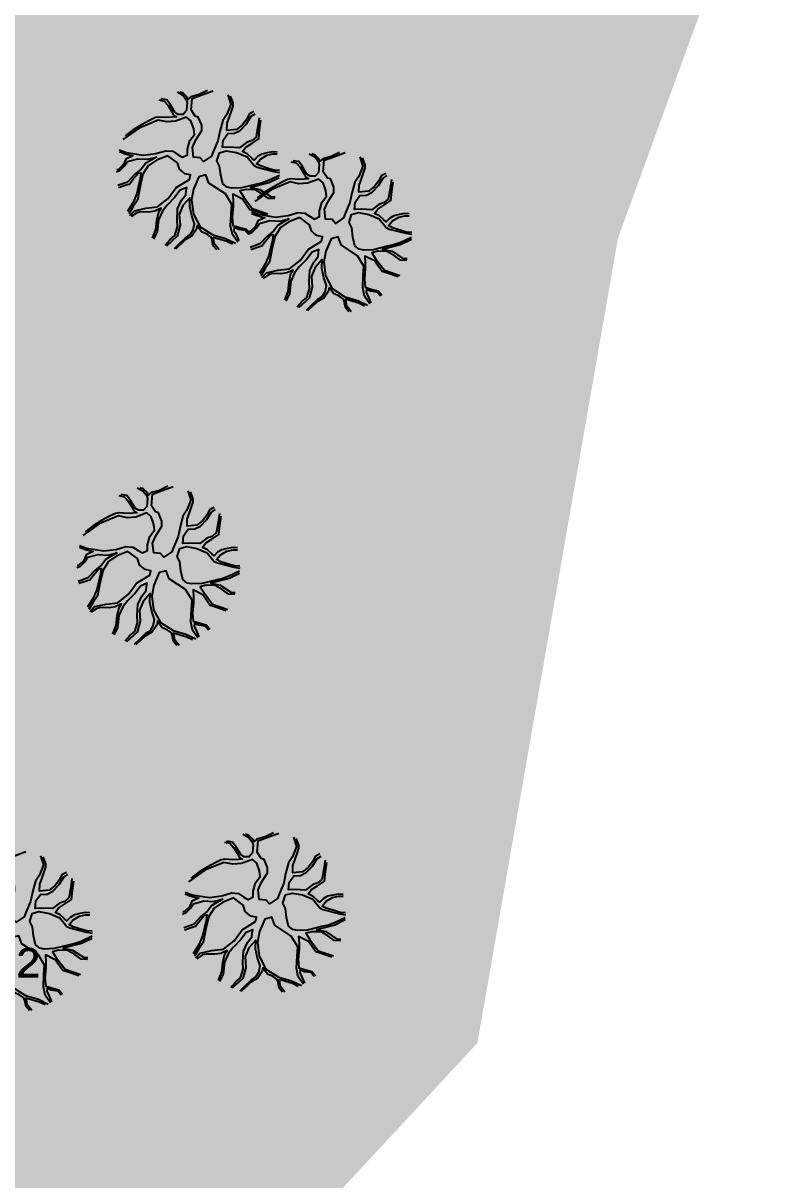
# Model space of a CAD drawing. Header units: millimetres. Extents: x 1794 to 8081, y 409 to 2272.
# Drawn here: x 7890.7 to 7949.6, y 591.5 to 683.2 of the extents above; entities that cross this region are included whole.
import ezdxf

# ---------------------------------------------------------------- set-up
doc = ezdxf.new("R2010")
doc.units = ezdxf.units.MM
doc.linetypes.add('LIN0', pattern=[0])
doc.layers.add('AGT ARVORE', color=7, linetype='LIN0', true_color=0xb5b2b0)
doc.layers.add('Hach Verde', color=7, linetype='Continuous', true_color=0xb5b2b0)
doc.layers.add('Texto', color=2, linetype='Continuous')
doc.styles.add('ARIAL', font='arial.ttf', dxfattribs={"height": 0.25})

msp = doc.modelspace()

# ---------------------------------------------------------------- hatches: boundary and pattern name
at = {"layer": 'Hach Verde', "ltscale": 12}
h = msp.add_hatch(dxfattribs=at)
h.set_pattern_fill('GRASS', color=256, scale=0.2, angle=360.28122, style=0)
h.set_pattern_definition([(90.28122, (2838.171, -284.8447), (-3.6096874, 3.574426), [0.9525, -6.2317]), (45.28122, (2838.171, -284.8447), (-3.60969, 3.5744285), [0.9525, -4.1275]), (135.28122, (2838.171, -284.8447), (-3.5744285, -3.60969), [0.9525, -4.1275])])
edge = h.paths.add_edge_path()
edge.add_line((7954.981, 695.547), (7983.718, 709.736))
edge.add_line((7983.718, 709.736), (7994.858, 717.742))
edge.add_line((7994.858, 717.742), (8000.831, 737.019))
edge.add_line((8000.831, 737.019), (7991.689, 737.355))
edge.add_arc((7991.289, 746.281), 8.935, 263.23426, 272.56213, ccw=False)
edge.add_line((7990.237, 737.408), (7835.439, 743.089))
edge.add_arc((7835.311, 739.592), 3.5, 87.89819, 177.69311)
edge.add_line((7831.814, 739.732), (7829.967, 693.897))
edge.add_line((7829.967, 693.897), (7819.3, 429.107))
edge.add_arc((7803.682, 430.702), 15.7, 266.18784, 354.17014, ccw=False)
edge.add_line((7802.638, 415.037), (7818.677, 413.577))
edge.add_line((7818.677, 413.577), (7873.676, 410.95))
edge.add_line((7873.676, 410.95), (7883.484, 411.527))
edge.add_line((7883.484, 411.527), (7910.365, 420.953))
edge.add_line((7910.365, 420.953), (7907.07, 438.642))
edge.add_line((7907.07, 438.642), (7910.037, 462.236))
edge.add_line((7910.037, 462.236), (7909.964, 469.38))
edge.add_line((7909.964, 469.38), (7907.164, 477.402))
edge.add_line((7907.164, 477.402), (7895.783, 495.395))
edge.add_line((7895.783, 495.395), (7883.821, 524.445))
edge.add_line((7883.821, 524.445), (7882.871, 539.798))
edge.add_line((7882.871, 539.798), (7884.497, 546.397))
edge.add_line((7884.497, 546.397), (7895.037, 568.259))
edge.add_line((7895.037, 568.259), (7926.685, 602.395))
edge.add_line((7926.685, 602.395), (7937.819, 666.165))
edge.add_line((7937.819, 666.165), (7944.344, 684.077))
edge.add_line((7944.344, 684.077), (7954.981, 695.547))

# ---------------------------------------------------------------- linework, layer by layer
at = {"layer": 'AGT ARVORE', "color": 253, "true_color": 0xb5b2b0}
for points in [[(7902.904, 677.726), (7903.356, 677.481), (7903.623, 677.135), (7903.704, 676.888), (7903.653, 676.245), (7903.39, 675.947), (7902.992, 675.945), (7902.726, 676.117), (7902.379, 676.709), (7902.085, 677.104), (7901.634, 677.176)], [(7905.317, 677.836), (7904.655, 677.512), (7903.993, 677.335), (7903.782, 677.136), (7903.702, 677.309), (7903.382, 677.63), (7903.117, 677.727)], [(7906.913, 677.489), (7907.152, 676.756), (7906.837, 675.937), (7906.521, 675.466), (7906.286, 674.598), (7906.13, 673.855), (7905.763, 672.987), (7905.633, 672.64), (7904.998, 672.217), (7904.731, 672.512), (7904.201, 672.559), (7904.201, 672.559), (7904.118, 673.326), (7904.38, 673.922), (7904.854, 674.666), (7904.852, 675.087), (7904.584, 675.729), (7904.345, 675.802), (7904.024, 676.296), (7904.1, 677.212), (7904.656, 677.412), (7905.752, 677.821)], [(7908.984, 676.17), (7908.613, 675.971), (7908.43, 675.574), (7908.061, 675.102), (7907.611, 674.753), (7906.843, 674.675), (7906.866, 675.245), (7907.05, 675.741), (7907.207, 676.211), (7907.338, 676.608), (7907.337, 676.855), (7907.122, 677.399)], [(7901.449, 677.101), (7901.873, 677.004), (7902.193, 676.659), (7902.461, 676.214), (7902.621, 675.894), (7902.86, 675.746), (7902.542, 675.72), (7902.092, 675.693), (7901.482, 675.74), (7901.19, 675.689), (7900.767, 675.489), (7900.079, 675.115), (7899.418, 674.716), (7898.784, 674.243)], [(7898.328, 673.147), (7898.896, 672.932), (7900.223, 672.714), (7901.23, 672.843), (7901.997, 673.069), (7902.554, 673.022), (7902.98, 672.752), (7903.326, 672.555), (7903.723, 672.755), (7903.721, 673.201), (7903.903, 673.87), (7904.272, 674.367), (7904.217, 674.812), (7904.002, 675.43), (7903.656, 675.725), (7902.783, 675.399), (7902.093, 675.347), (7901.403, 675.492), (7899.894, 674.866), (7898.602, 673.952)], [(7909.41, 675.677), (7909.307, 674.984), (7909.204, 674.389), (7909.152, 674.141), (7908.835, 673.868), (7908.412, 673.717), (7907.857, 673.294), (7907.008, 673.34), (7906.504, 673.313), (7906.555, 673.907), (7906.924, 674.428), (7907.454, 674.455), (7907.904, 674.68), (7908.405, 675.202), (7908.774, 675.798), (7909.09, 675.997)], [(7910.828, 672.961), (7910.483, 672.985), (7910.033, 672.908), (7909.609, 672.807), (7909.265, 672.608), (7909.001, 672.334), (7908.815, 672.482), (7908.469, 672.802), (7908.07, 672.998), (7908.334, 673.346), (7908.81, 673.645), (7909.365, 674.019), (7909.441, 674.737), (7909.544, 675.48)], [(7898.108, 671.393), (7898.399, 671.518), (7898.741, 671.866), (7898.978, 672.214), (7899.8, 672.44), (7900.569, 672.394), (7901.284, 672.571), (7900.438, 672.072), (7900.069, 671.6), (7899.567, 671.202), (7898.986, 670.58), (7898.219, 670.305)], [(7898.339, 673.003), (7898.711, 672.856), (7899.401, 672.661), (7898.845, 672.412), (7898.661, 671.965), (7898.239, 671.567), (7898.133, 671.567)], [(7899.166, 667.932), (7899.527, 668.306), (7900.427, 668.508), (7901.355, 668.612), (7902.2, 669.284), (7902.833, 670.153), (7903.891, 670.801), (7903.969, 671.148), (7903.517, 671.245), (7903.278, 671.442), (7903.092, 671.614), (7902.93, 672.108), (7902.159, 672.674), (7901.285, 672.323), (7900.624, 671.875), (7900.203, 671.205), (7899.968, 670.263), (7899.762, 669.149), (7899.419, 668.652), (7899.08, 668.067)], [(7911.01, 671.103), (7910.149, 670.706), (7909.672, 670.531), (7909.116, 670.404), (7908.004, 670.127), (7907.235, 670.098), (7906.863, 670.171), (7906.517, 670.442), (7906.355, 671.134), (7906.272, 671.851), (7906.058, 672.271), (7906.267, 672.915), (7906.797, 673.067), (7907.62, 672.922), (7908.443, 672.579), (7909.003, 671.888), (7909.242, 671.766), (7910.57, 671.426), (7911.02, 671.352)], [(7911.021, 671.502), (7910.596, 671.525), (7910.198, 671.647), (7909.507, 671.866), (7909.188, 672.038), (7909.505, 672.41), (7910.007, 672.71), (7910.484, 672.811), (7910.829, 672.813)], [(7913.363, 672.826), (7913.815, 672.581), (7914.082, 672.236), (7914.163, 671.988), (7914.112, 671.345), (7913.849, 671.047), (7913.451, 671.045), (7913.184, 671.217), (7912.837, 671.809), (7912.544, 672.204), (7912.093, 672.276)], [(7915.775, 672.936), (7915.114, 672.612), (7914.452, 672.436), (7914.241, 672.236), (7914.161, 672.409), (7913.841, 672.73), (7913.575, 672.827)], [(7917.372, 672.589), (7917.61, 671.856), (7917.296, 671.038), (7916.98, 670.566), (7916.745, 669.699), (7916.589, 668.956), (7916.222, 668.088), (7916.091, 667.741), (7915.456, 667.317), (7915.19, 667.613), (7914.66, 667.66), (7914.66, 667.66), (7914.576, 668.427), (7914.839, 669.022), (7915.313, 669.767), (7915.311, 670.187), (7915.042, 670.83), (7914.804, 670.902), (7914.483, 671.396), (7914.558, 672.312), (7915.114, 672.512), (7916.211, 672.921)], [(7911.907, 672.201), (7912.332, 672.104), (7912.652, 671.759), (7912.919, 671.315), (7913.08, 670.994), (7913.319, 670.846), (7913.001, 670.82), (7912.55, 670.793), (7911.94, 670.84), (7911.649, 670.789), (7911.225, 670.589), (7910.537, 670.215), (7909.876, 669.816), (7909.242, 669.343)], [(7919.442, 671.27), (7919.072, 671.071), (7918.888, 670.674), (7918.519, 670.202), (7918.07, 669.854), (7917.301, 669.776), (7917.325, 670.345), (7917.508, 670.841), (7917.666, 671.311), (7917.796, 671.709), (7917.795, 671.956), (7917.58, 672.499)], [(7898.272, 670.157), (7898.961, 670.383), (7899.146, 670.433), (7899.409, 670.781), (7899.858, 671.302), (7900.043, 671.328), (7899.992, 670.882), (7899.706, 669.668), (7899.444, 669.023), (7898.97, 668.254)], [(7907.709, 665.836), (7907.278, 666.436), (7907.143, 667.104), (7907.191, 668.069), (7907.241, 668.812), (7906.733, 669.651), (7905.43, 670.511), (7905.188, 671.154), (7904.632, 671.002), (7904.213, 670.011), (7904.057, 669.168), (7904.195, 668.055), (7904.73, 667.043), (7905.74, 666.404), (7906.749, 666.112), (7907.534, 665.742)], [(7910.997, 670.932), (7910.176, 670.533), (7908.72, 670.155), (7909.463, 670.01), (7910.314, 669.445), (7910.659, 669.421)], [(7908.786, 668.247), (7909.355, 668.032), (7910.681, 667.815), (7911.688, 667.943), (7912.456, 668.169), (7913.013, 668.122), (7913.439, 667.852), (7913.784, 667.656), (7914.181, 667.856), (7914.179, 668.301), (7914.362, 668.97), (7914.731, 669.467), (7914.675, 669.912), (7914.461, 670.53), (7914.114, 670.825), (7913.241, 670.499), (7912.552, 670.447), (7911.862, 670.592), (7910.353, 669.966), (7909.06, 669.052)], [(7919.869, 670.777), (7919.766, 670.084), (7919.663, 669.489), (7919.611, 669.241), (7919.294, 668.968), (7918.87, 668.818), (7918.316, 668.394), (7917.466, 668.44), (7916.963, 668.413), (7917.013, 669.007), (7917.382, 669.528), (7917.912, 669.556), (7918.362, 669.78), (7918.864, 670.302), (7919.232, 670.898), (7919.549, 671.097)], [(7901.952, 665.595), (7902.322, 666.018), (7902.718, 666.341), (7902.927, 667.035), (7902.897, 667.629), (7902.947, 668.47), (7903.262, 669.14), (7903.605, 669.587), (7903.629, 669.909), (7903.681, 670.157), (7903.152, 669.932), (7902.731, 669.385), (7902.124, 668.764), (7901.754, 668.292), (7901.439, 667.597), (7901.338, 666.632), (7901.048, 666.061)], [(7910.633, 669.273), (7910.129, 669.295), (7909.623, 669.664), (7909.065, 669.983), (7908.349, 670.005), (7907.873, 669.879), (7908.193, 669.385), (7908.86, 668.497), (7910.082, 668.082)], [(7921.287, 668.061), (7920.942, 668.085), (7920.491, 668.008), (7920.067, 667.908), (7919.724, 667.708), (7919.46, 667.435), (7919.274, 667.582), (7918.928, 667.902), (7918.529, 668.098), (7918.792, 668.446), (7919.268, 668.745), (7919.823, 669.119), (7919.9, 669.837), (7920.002, 670.58)], [(7902.696, 665.326), (7903.066, 665.699), (7903.567, 666.172), (7903.938, 666.421), (7904.174, 666.793), (7904.278, 667.289), (7904.063, 667.906), (7903.901, 668.648), (7903.924, 669.341), (7903.37, 668.72), (7903.081, 668.026), (7903.138, 667.16), (7902.904, 666.292), (7902.059, 665.521)], [(7909.949, 667.983), (7909.02, 668.3), (7908.675, 668.398), (7908.087, 669.236), (7907.317, 669.629), (7907.346, 669.06), (7907.348, 668.639), (7907.272, 667.797), (7907.328, 667.154), (7907.965, 666.959), (7908.364, 666.861), (7908.657, 666.516)], [(7900.969, 666.135), (7901.231, 666.829), (7901.307, 667.572), (7901.463, 668.241), (7901.647, 668.514), (7901.145, 668.289), (7900.667, 668.212), (7900.004, 668.234), (7899.713, 668.158), (7899.264, 667.859)], [(7908.797, 668.103), (7909.169, 667.957), (7909.859, 667.761), (7909.303, 667.512), (7909.12, 667.065), (7908.697, 666.667), (7908.592, 666.667)], [(7921.469, 666.204), (7920.608, 665.806), (7920.131, 665.631), (7919.575, 665.504), (7918.462, 665.227), (7917.694, 665.199), (7917.322, 665.271), (7916.976, 665.542), (7916.814, 666.234), (7916.731, 666.952), (7916.517, 667.372), (7916.726, 668.016), (7917.256, 668.167), (7918.078, 668.022), (7918.902, 667.679), (7919.462, 666.989), (7919.701, 666.866), (7921.029, 666.526), (7921.478, 666.453)], [(7906.038, 665.218), (7905.771, 665.538), (7905.663, 666.082), (7905.608, 666.23), (7905.29, 666.451), (7904.838, 666.648), (7904.491, 667.141), (7904.439, 666.843), (7904.07, 666.298), (7903.515, 665.973), (7902.776, 665.277)], [(7908.566, 666.493), (7908.857, 666.619), (7909.2, 666.967), (7909.437, 667.314), (7910.258, 667.541), (7911.028, 667.495), (7911.742, 667.671), (7910.896, 667.173), (7910.527, 666.701), (7910.025, 666.302), (7909.444, 665.681), (7908.677, 665.405)], [(7909.625, 663.032), (7909.986, 663.407), (7910.886, 663.608), (7911.814, 663.712), (7912.659, 664.384), (7913.291, 665.253), (7914.349, 665.901), (7914.427, 666.248), (7913.976, 666.345), (7913.737, 666.542), (7913.55, 666.714), (7913.388, 667.208), (7912.617, 667.774), (7911.744, 667.424), (7911.083, 666.975), (7910.662, 666.305), (7910.427, 665.364), (7910.22, 664.249), (7909.877, 663.753), (7909.538, 663.167)], [(7921.479, 666.602), (7921.054, 666.625), (7920.656, 666.747), (7919.966, 666.967), (7919.647, 667.138), (7919.963, 667.511), (7920.466, 667.81), (7920.943, 667.912), (7921.288, 667.913)], [(7907.282, 665.669), (7906.83, 665.889), (7905.768, 666.207), (7905.823, 665.761), (7906.223, 665.243)], [(7908.577, 666.442), (7908.284, 666.762), (7907.754, 666.834), (7907.435, 666.981), (7907.409, 666.734), (7907.517, 666.536), (7907.784, 665.919)], [(7908.731, 665.257), (7909.419, 665.483), (7909.605, 665.533), (7909.868, 665.881), (7910.316, 666.403), (7910.502, 666.428), (7910.451, 665.982), (7910.165, 664.768), (7909.903, 664.124), (7909.429, 663.355)], [(7918.168, 660.936), (7917.737, 661.536), (7917.601, 662.204), (7917.65, 663.169), (7917.7, 663.912), (7917.192, 664.751), (7915.888, 665.611), (7915.647, 666.254), (7915.091, 666.102), (7914.671, 665.111), (7914.516, 664.269), (7914.653, 663.155), (7915.189, 662.143), (7916.199, 661.504), (7917.208, 661.212), (7917.993, 660.842)], [(7912.411, 660.695), (7912.78, 661.118), (7913.176, 661.441), (7913.385, 662.135), (7913.356, 662.729), (7913.405, 663.571), (7913.72, 664.24), (7914.063, 664.687), (7914.088, 665.009), (7914.14, 665.257), (7913.611, 665.032), (7913.189, 664.485), (7912.582, 663.864), (7912.213, 663.392), (7911.898, 662.697), (7911.796, 661.732), (7911.507, 661.161)], [(7921.455, 666.033), (7920.635, 665.633), (7919.178, 665.255), (7919.921, 665.11), (7920.772, 664.545), (7921.118, 664.521)], [(7913.155, 660.427), (7913.524, 660.799), (7914.026, 661.272), (7914.396, 661.521), (7914.633, 661.893), (7914.737, 662.389), (7914.521, 663.006), (7914.359, 663.748), (7914.383, 664.441), (7913.829, 663.82), (7913.54, 663.126), (7913.597, 662.26), (7913.362, 661.393), (7912.517, 660.621)], [(7920.408, 663.083), (7919.478, 663.401), (7919.133, 663.498), (7918.546, 664.336), (7917.775, 664.729), (7917.804, 664.16), (7917.806, 663.739), (7917.73, 662.897), (7917.787, 662.254), (7918.424, 662.059), (7918.822, 661.962), (7919.115, 661.617)], [(7921.091, 664.373), (7920.587, 664.395), (7920.082, 664.764), (7919.524, 665.083), (7918.808, 665.105), (7918.331, 664.979), (7918.651, 664.486), (7919.319, 663.598), (7920.54, 663.182)], [(7911.428, 661.235), (7911.689, 661.929), (7911.765, 662.672), (7911.921, 663.341), (7912.106, 663.614), (7911.603, 663.389), (7911.126, 663.312), (7910.463, 663.334), (7910.172, 663.259), (7909.722, 662.96)], [(7916.496, 660.318), (7916.23, 660.638), (7916.121, 661.183), (7916.067, 661.331), (7915.748, 661.552), (7915.296, 661.748), (7914.95, 662.241), (7914.897, 661.944), (7914.529, 661.398), (7913.973, 661.073), (7913.234, 660.377)], [(7919.036, 661.542), (7918.743, 661.863), (7918.212, 661.935), (7917.894, 662.081), (7917.868, 661.834), (7917.975, 661.636), (7918.243, 661.019)], [(7917.74, 660.769), (7917.289, 660.99), (7916.227, 661.307), (7916.281, 660.861), (7916.682, 660.343)], [(7899.752, 646.377), (7900.204, 646.131), (7900.471, 645.786), (7900.552, 645.539), (7900.501, 644.895), (7900.238, 644.597), (7899.84, 644.595), (7899.574, 644.767), (7899.227, 645.359), (7898.933, 645.754), (7898.482, 645.826)], [(7902.165, 646.487), (7901.503, 646.162), (7900.841, 645.986), (7900.63, 645.787), (7900.55, 645.96), (7900.23, 646.28), (7899.964, 646.378)], [(7903.761, 646.14), (7904, 645.406), (7903.685, 644.588), (7903.369, 644.116), (7903.134, 643.249), (7902.978, 642.506), (7902.611, 641.638), (7902.481, 641.291), (7901.846, 640.867), (7901.579, 641.163), (7901.049, 641.21), (7901.049, 641.21), (7900.966, 641.977), (7901.228, 642.572), (7901.702, 643.317), (7901.7, 643.738), (7901.432, 644.38), (7901.193, 644.453), (7900.872, 644.947), (7900.948, 645.863), (7901.504, 646.063), (7902.6, 646.472)], [(7905.832, 644.82), (7905.461, 644.621), (7905.278, 644.224), (7904.908, 643.752), (7904.459, 643.404), (7903.691, 643.326), (7903.714, 643.895), (7903.898, 644.391), (7904.055, 644.862), (7904.186, 645.259), (7904.185, 645.506), (7903.97, 646.05)], [(7898.297, 645.752), (7898.721, 645.654), (7899.041, 645.309), (7899.309, 644.865), (7899.469, 644.544), (7899.708, 644.397), (7899.39, 644.371), (7898.94, 644.344), (7898.33, 644.39), (7898.038, 644.339), (7897.615, 644.139), (7896.927, 643.765), (7896.266, 643.366), (7895.631, 642.893)], [(7895.176, 641.798), (7895.744, 641.582), (7897.07, 641.365), (7898.078, 641.493), (7898.845, 641.72), (7899.402, 641.673), (7899.828, 641.403), (7900.174, 641.206), (7900.571, 641.406), (7900.569, 641.851), (7900.751, 642.521), (7901.12, 643.017), (7901.065, 643.462), (7900.85, 644.08), (7900.504, 644.376), (7899.631, 644.05), (7898.941, 643.997), (7898.251, 644.142), (7896.742, 643.517), (7895.45, 642.603)], [(7906.258, 644.328), (7906.155, 643.634), (7906.052, 643.04), (7906, 642.792), (7905.683, 642.518), (7905.26, 642.368), (7904.705, 641.945), (7903.856, 641.99), (7903.352, 641.963), (7903.403, 642.557), (7903.772, 643.079), (7904.302, 643.106), (7904.752, 643.331), (7905.253, 643.853), (7905.622, 644.449), (7905.938, 644.648)], [(7907.676, 641.612), (7907.331, 641.635), (7906.881, 641.559), (7906.457, 641.458), (7906.113, 641.258), (7905.849, 640.985), (7905.663, 641.132), (7905.317, 641.453), (7904.918, 641.649), (7905.182, 641.996), (7905.658, 642.295), (7906.213, 642.669), (7906.289, 643.387), (7906.392, 644.13)], [(7895.187, 641.653), (7895.559, 641.507), (7896.249, 641.312), (7895.693, 641.062), (7895.509, 640.615), (7895.087, 640.218), (7894.981, 640.217)], [(7907.858, 639.754), (7906.997, 639.356), (7906.52, 639.181), (7905.964, 639.055), (7904.852, 638.778), (7904.083, 638.749), (7903.711, 638.822), (7903.365, 639.092), (7903.203, 639.784), (7903.12, 640.502), (7902.906, 640.922), (7903.115, 641.566), (7903.645, 641.717), (7904.468, 641.572), (7905.291, 641.229), (7905.851, 640.539), (7906.09, 640.417), (7907.418, 640.076), (7907.868, 640.003)], [(7907.869, 640.152), (7907.444, 640.175), (7907.046, 640.297), (7906.355, 640.517), (7906.036, 640.689), (7906.353, 641.061), (7906.855, 641.36), (7907.332, 641.462), (7907.677, 641.463)], [(7894.956, 640.044), (7895.247, 640.169), (7895.589, 640.517), (7895.826, 640.865), (7896.648, 641.091), (7897.417, 641.045), (7898.132, 641.222), (7897.286, 640.723), (7896.917, 640.251), (7896.415, 639.853), (7895.834, 639.231), (7895.066, 638.955)], [(7896.014, 636.582), (7896.375, 636.957), (7897.275, 637.159), (7898.203, 637.262), (7899.048, 637.934), (7899.681, 638.803), (7900.739, 639.452), (7900.817, 639.798), (7900.365, 639.895), (7900.126, 640.092), (7899.94, 640.265), (7899.778, 640.759), (7899.007, 641.324), (7898.133, 640.974), (7897.472, 640.526), (7897.051, 639.856), (7896.816, 638.914), (7896.61, 637.799), (7896.267, 637.303), (7895.928, 636.717)], [(7895.12, 638.807), (7895.809, 639.033), (7895.994, 639.083), (7896.257, 639.431), (7896.706, 639.953), (7896.891, 639.978), (7896.84, 639.533), (7896.554, 638.319), (7896.292, 637.674), (7895.818, 636.905)], [(7904.557, 634.486), (7904.126, 635.087), (7903.991, 635.754), (7904.039, 636.719), (7904.089, 637.463), (7903.581, 638.301), (7902.278, 639.162), (7902.036, 639.804), (7901.48, 639.653), (7901.061, 638.661), (7900.905, 637.819), (7901.043, 636.706), (7901.578, 635.694), (7902.588, 635.055), (7903.597, 634.762), (7904.382, 634.392)], [(7907.845, 639.583), (7907.024, 639.183), (7905.568, 638.805), (7906.311, 638.66), (7907.162, 638.095), (7907.507, 638.072)], [(7898.8, 634.246), (7899.17, 634.668), (7899.566, 634.991), (7899.775, 635.685), (7899.745, 636.279), (7899.794, 637.121), (7900.11, 637.791), (7900.453, 638.238), (7900.477, 638.559), (7900.529, 638.807), (7900, 638.582), (7899.579, 638.035), (7898.972, 637.414), (7898.602, 636.942), (7898.287, 636.248), (7898.186, 635.282), (7897.896, 634.712)], [(7907.481, 637.923), (7906.977, 637.945), (7906.471, 638.315), (7905.913, 638.634), (7905.197, 638.655), (7904.721, 638.529), (7905.041, 638.036), (7905.708, 637.148), (7906.93, 636.733)], [(7899.544, 633.977), (7899.914, 634.349), (7900.415, 634.822), (7900.786, 635.071), (7901.022, 635.443), (7901.126, 635.939), (7900.911, 636.557), (7900.749, 637.298), (7900.772, 637.991), (7900.218, 637.37), (7899.929, 636.676), (7899.986, 635.81), (7899.752, 634.943), (7898.907, 634.172)], [(7906.797, 636.633), (7905.868, 636.951), (7905.523, 637.048), (7904.935, 637.887), (7904.165, 638.279), (7904.194, 637.71), (7904.196, 637.29), (7904.12, 636.448), (7904.176, 635.804), (7904.813, 635.61), (7905.212, 635.512), (7905.505, 635.167)], [(7897.817, 634.785), (7898.078, 635.479), (7898.155, 636.223), (7898.311, 636.891), (7898.495, 637.164), (7897.993, 636.939), (7897.515, 636.863), (7896.852, 636.885), (7896.561, 636.809), (7896.112, 636.51)], [(7902.886, 633.868), (7902.619, 634.189), (7902.511, 634.733), (7902.456, 634.881), (7902.138, 635.102), (7901.686, 635.298), (7901.339, 635.791), (7901.287, 635.494), (7900.918, 634.948), (7900.363, 634.624), (7899.624, 633.927)], [(7905.425, 635.093), (7905.132, 635.413), (7904.602, 635.485), (7904.283, 635.632), (7904.257, 635.384), (7904.365, 635.187), (7904.632, 634.569)], [(7904.13, 634.319), (7903.678, 634.54), (7902.616, 634.857), (7902.671, 634.412), (7903.071, 633.894)], [(7908.117, 618.928), (7908.569, 618.683), (7908.836, 618.337), (7908.917, 618.09), (7908.866, 617.447), (7908.603, 617.149), (7908.205, 617.147), (7907.939, 617.319), (7907.591, 617.911), (7907.298, 618.306), (7906.847, 618.378)], [(7910.529, 619.038), (7909.868, 618.714), (7909.206, 618.537), (7908.995, 618.338), (7908.915, 618.511), (7908.595, 618.832), (7908.329, 618.929)], [(7912.126, 618.691), (7912.364, 617.958), (7912.05, 617.139), (7911.734, 616.668), (7911.499, 615.8), (7911.343, 615.057), (7910.976, 614.189), (7910.845, 613.842), (7910.211, 613.419), (7909.944, 613.714), (7909.414, 613.761), (7909.414, 613.761), (7909.33, 614.528), (7909.593, 615.124), (7910.067, 615.868), (7910.065, 616.289), (7909.797, 616.931), (7909.558, 617.004), (7909.237, 617.498), (7909.313, 618.414), (7909.869, 618.614), (7910.965, 619.023)], [(7914.196, 617.372), (7913.826, 617.173), (7913.642, 616.776), (7913.273, 616.304), (7912.824, 615.955), (7912.056, 615.877), (7912.079, 616.447), (7912.263, 616.943), (7912.42, 617.413), (7912.551, 617.81), (7912.55, 618.057), (7912.335, 618.601)], [(7906.662, 618.303), (7907.086, 618.206), (7907.406, 617.861), (7907.673, 617.416), (7907.834, 617.096), (7908.073, 616.948), (7907.755, 616.922), (7907.305, 616.895), (7906.695, 616.942), (7906.403, 616.891), (7905.979, 616.691), (7905.292, 616.317), (7904.631, 615.918), (7903.996, 615.445)], [(7892.084, 617.225), (7892.323, 616.492), (7892.008, 615.673), (7891.692, 615.202), (7891.457, 614.334), (7891.301, 613.591), (7890.934, 612.723), (7890.804, 612.376), (7890.169, 611.952), (7889.902, 612.248), (7889.372, 612.295), (7889.372, 612.295), (7889.289, 613.062), (7889.551, 613.658), (7890.025, 614.402), (7890.023, 614.823), (7889.755, 615.465), (7889.516, 615.538), (7889.196, 616.032), (7889.271, 616.948), (7889.827, 617.148), (7890.923, 617.557)], [(7894.155, 615.906), (7893.785, 615.706), (7893.601, 615.31), (7893.232, 614.838), (7892.782, 614.489), (7892.014, 614.411), (7892.038, 614.98), (7892.221, 615.477), (7892.378, 615.947), (7892.509, 616.344), (7892.508, 616.591), (7892.293, 617.135)], [(7903.54, 614.349), (7904.109, 614.134), (7905.435, 613.916), (7906.442, 614.045), (7907.21, 614.271), (7907.767, 614.224), (7908.193, 613.954), (7908.539, 613.757), (7908.936, 613.957), (7908.934, 614.403), (7909.116, 615.072), (7909.485, 615.569), (7909.43, 616.014), (7909.215, 616.632), (7908.869, 616.927), (7907.995, 616.601), (7907.306, 616.549), (7906.616, 616.694), (7905.107, 616.068), (7903.814, 615.154)], [(7914.623, 616.879), (7914.52, 616.186), (7914.417, 615.591), (7914.365, 615.343), (7914.048, 615.07), (7913.625, 614.92), (7913.07, 614.496), (7912.221, 614.542), (7911.717, 614.515), (7911.768, 615.109), (7912.136, 615.63), (7912.666, 615.658), (7913.116, 615.882), (7913.618, 616.404), (7913.986, 617), (7914.303, 617.199)], [(7916.041, 614.163), (7915.696, 614.187), (7915.245, 614.11), (7914.822, 614.009), (7914.478, 613.81), (7914.214, 613.536), (7914.028, 613.684), (7913.682, 614.004), (7913.283, 614.2), (7913.547, 614.548), (7914.022, 614.847), (7914.578, 615.221), (7914.654, 615.939), (7914.756, 616.682)], [(7894.581, 615.413), (7894.479, 614.72), (7894.375, 614.125), (7894.324, 613.877), (7894.007, 613.604), (7893.583, 613.453), (7893.028, 613.03), (7892.179, 613.075), (7891.675, 613.049), (7891.726, 613.643), (7892.095, 614.164), (7892.625, 614.191), (7893.075, 614.416), (7893.576, 614.938), (7893.945, 615.534), (7894.262, 615.733)], [(7896, 612.697), (7895.654, 612.72), (7895.204, 612.644), (7894.78, 612.543), (7894.436, 612.343), (7894.172, 612.07), (7893.986, 612.218), (7893.64, 612.538), (7893.241, 612.734), (7893.505, 613.082), (7893.981, 613.381), (7894.536, 613.755), (7894.612, 614.473), (7894.715, 615.215)], [(7903.552, 614.205), (7903.923, 614.058), (7904.613, 613.863), (7904.058, 613.614), (7903.874, 613.167), (7903.452, 612.769), (7903.346, 612.769)], [(7916.223, 612.305), (7915.362, 611.908), (7914.885, 611.733), (7914.329, 611.606), (7913.216, 611.329), (7912.448, 611.3), (7912.076, 611.373), (7911.73, 611.644), (7911.568, 612.336), (7911.485, 613.053), (7911.271, 613.473), (7911.48, 614.117), (7912.01, 614.269), (7912.832, 614.124), (7913.656, 613.781), (7914.216, 613.09), (7914.455, 612.968), (7915.783, 612.628), (7916.232, 612.554)], [(7916.233, 612.704), (7915.809, 612.727), (7915.411, 612.849), (7914.72, 613.068), (7914.401, 613.24), (7914.718, 613.612), (7915.22, 613.912), (7915.697, 614.013), (7916.042, 614.015)], [(7903.32, 612.595), (7903.611, 612.72), (7903.954, 613.068), (7904.191, 613.416), (7905.012, 613.642), (7905.782, 613.596), (7906.497, 613.773), (7905.651, 613.274), (7905.282, 612.802), (7904.779, 612.404), (7904.199, 611.782), (7903.431, 611.507)], [(7904.379, 609.134), (7904.74, 609.508), (7905.64, 609.71), (7906.568, 609.814), (7907.413, 610.486), (7908.046, 611.355), (7909.103, 612.003), (7909.182, 612.35), (7908.73, 612.447), (7908.491, 612.644), (7908.304, 612.816), (7908.143, 613.31), (7907.371, 613.876), (7906.498, 613.525), (7905.837, 613.077), (7905.416, 612.407), (7905.181, 611.465), (7904.974, 610.351), (7904.632, 609.854), (7904.293, 609.269)], [(7896.181, 610.839), (7895.32, 610.442), (7894.843, 610.266), (7894.287, 610.14), (7893.175, 609.863), (7892.406, 609.834), (7892.035, 609.907), (7891.688, 610.178), (7891.526, 610.87), (7891.443, 611.587), (7891.23, 612.007), (7891.438, 612.651), (7891.968, 612.802), (7892.791, 612.657), (7893.614, 612.315), (7894.174, 611.624), (7894.414, 611.502), (7895.741, 611.162), (7896.191, 611.088)], [(7896.192, 611.238), (7895.767, 611.261), (7895.369, 611.383), (7894.678, 611.602), (7894.359, 611.774), (7894.676, 612.146), (7895.179, 612.446), (7895.655, 612.547), (7896, 612.549)], [(7903.485, 611.359), (7904.173, 611.585), (7904.359, 611.635), (7904.622, 611.983), (7905.07, 612.504), (7905.256, 612.53), (7905.205, 612.084), (7904.919, 610.87), (7904.657, 610.225), (7904.183, 609.456)], [(7912.922, 607.038), (7912.491, 607.638), (7912.356, 608.306), (7912.404, 609.271), (7912.454, 610.014), (7911.946, 610.853), (7910.643, 611.713), (7910.401, 612.356), (7909.845, 612.204), (7909.425, 611.213), (7909.27, 610.37), (7909.408, 609.257), (7909.943, 608.245), (7910.953, 607.606), (7911.962, 607.314), (7912.747, 606.944)], [(7916.209, 612.135), (7915.389, 611.735), (7913.933, 611.357), (7914.676, 611.212), (7915.527, 610.647), (7915.872, 610.623)], [(7907.165, 606.797), (7907.535, 607.22), (7907.93, 607.543), (7908.14, 608.237), (7908.11, 608.831), (7908.159, 609.672), (7908.474, 610.342), (7908.817, 610.789), (7908.842, 611.111), (7908.894, 611.359), (7908.365, 611.134), (7907.943, 610.587), (7907.336, 609.966), (7906.967, 609.494), (7906.652, 608.799), (7906.551, 607.834), (7906.261, 607.263)], [(7915.846, 610.475), (7915.342, 610.497), (7914.836, 610.866), (7914.278, 611.185), (7913.562, 611.207), (7913.085, 611.081), (7913.405, 610.587), (7914.073, 609.699), (7915.294, 609.284)], [(7892.88, 605.572), (7892.449, 606.172), (7892.314, 606.839), (7892.363, 607.805), (7892.412, 608.548), (7891.904, 609.387), (7890.601, 610.247), (7890.36, 610.889), (7889.803, 610.738), (7889.384, 609.747), (7889.228, 608.904), (7889.366, 607.791), (7889.901, 606.779), (7890.911, 606.14), (7891.921, 605.848), (7892.705, 605.478)], [(7896.168, 610.668), (7895.347, 610.269), (7893.891, 609.891), (7894.634, 609.746), (7895.485, 609.18), (7895.83, 609.157)], [(7907.909, 606.528), (7908.278, 606.901), (7908.78, 607.374), (7909.15, 607.623), (7909.387, 607.995), (7909.491, 608.491), (7909.276, 609.108), (7909.113, 609.85), (7909.137, 610.543), (7908.583, 609.922), (7908.294, 609.228), (7908.351, 608.362), (7908.116, 607.494), (7907.271, 606.723)], [(7915.162, 609.185), (7914.233, 609.502), (7913.888, 609.6), (7913.3, 610.438), (7912.53, 610.831), (7912.558, 610.262), (7912.56, 609.841), (7912.485, 608.999), (7912.541, 608.356), (7913.178, 608.161), (7913.576, 608.063), (7913.869, 607.718)], [(7895.12, 607.718), (7894.191, 608.036), (7893.846, 608.134), (7893.259, 608.972), (7892.488, 609.364), (7892.517, 608.795), (7892.519, 608.375), (7892.443, 607.533), (7892.499, 606.89), (7893.136, 606.695), (7893.535, 606.597), (7893.828, 606.252)], [(7895.804, 609.009), (7895.3, 609.031), (7894.794, 609.4), (7894.236, 609.719), (7893.52, 609.741), (7893.044, 609.615), (7893.364, 609.121), (7894.031, 608.233), (7895.253, 607.818)], [(7906.182, 607.337), (7906.443, 608.031), (7906.52, 608.774), (7906.675, 609.443), (7906.86, 609.716), (7906.357, 609.491), (7905.88, 609.414), (7905.217, 609.436), (7904.926, 609.36), (7904.476, 609.061)], [(7911.251, 606.42), (7910.984, 606.74), (7910.875, 607.284), (7910.821, 607.432), (7910.502, 607.654), (7910.051, 607.85), (7909.704, 608.343), (7909.652, 608.046), (7909.283, 607.5), (7908.728, 607.175), (7907.988, 606.479)], [(7913.79, 607.644), (7913.497, 607.964), (7912.967, 608.036), (7912.648, 608.183), (7912.622, 607.936), (7912.729, 607.738), (7912.997, 607.121)], [(7891.209, 604.954), (7890.942, 605.274), (7890.834, 605.818), (7890.78, 605.966), (7890.461, 606.187), (7890.009, 606.384), (7889.662, 606.877), (7889.61, 606.579), (7889.241, 606.034), (7888.686, 605.709), (7887.947, 605.013)], [(7893.748, 606.178), (7893.455, 606.498), (7892.925, 606.57), (7892.606, 606.717), (7892.58, 606.47), (7892.688, 606.272), (7892.955, 605.655)], [(7912.494, 606.871), (7912.043, 607.091), (7910.981, 607.409), (7911.036, 606.963), (7911.436, 606.445)], [(7892.453, 605.405), (7892.001, 605.625), (7890.939, 605.942), (7890.994, 605.497), (7891.394, 604.979)]]:
    msp.add_lwpolyline(points, dxfattribs=at)

# ---------------------------------------------------------------- texts
at = {"layer": 'Texto', "style": 'ARIAL'}
msp.add_text('AV1= 31.834,60  m²', height=3.92, rotation=359.97409, dxfattribs=at).set_placement((7843.176, 606.029))

doc.saveas('drawing.dxf')
